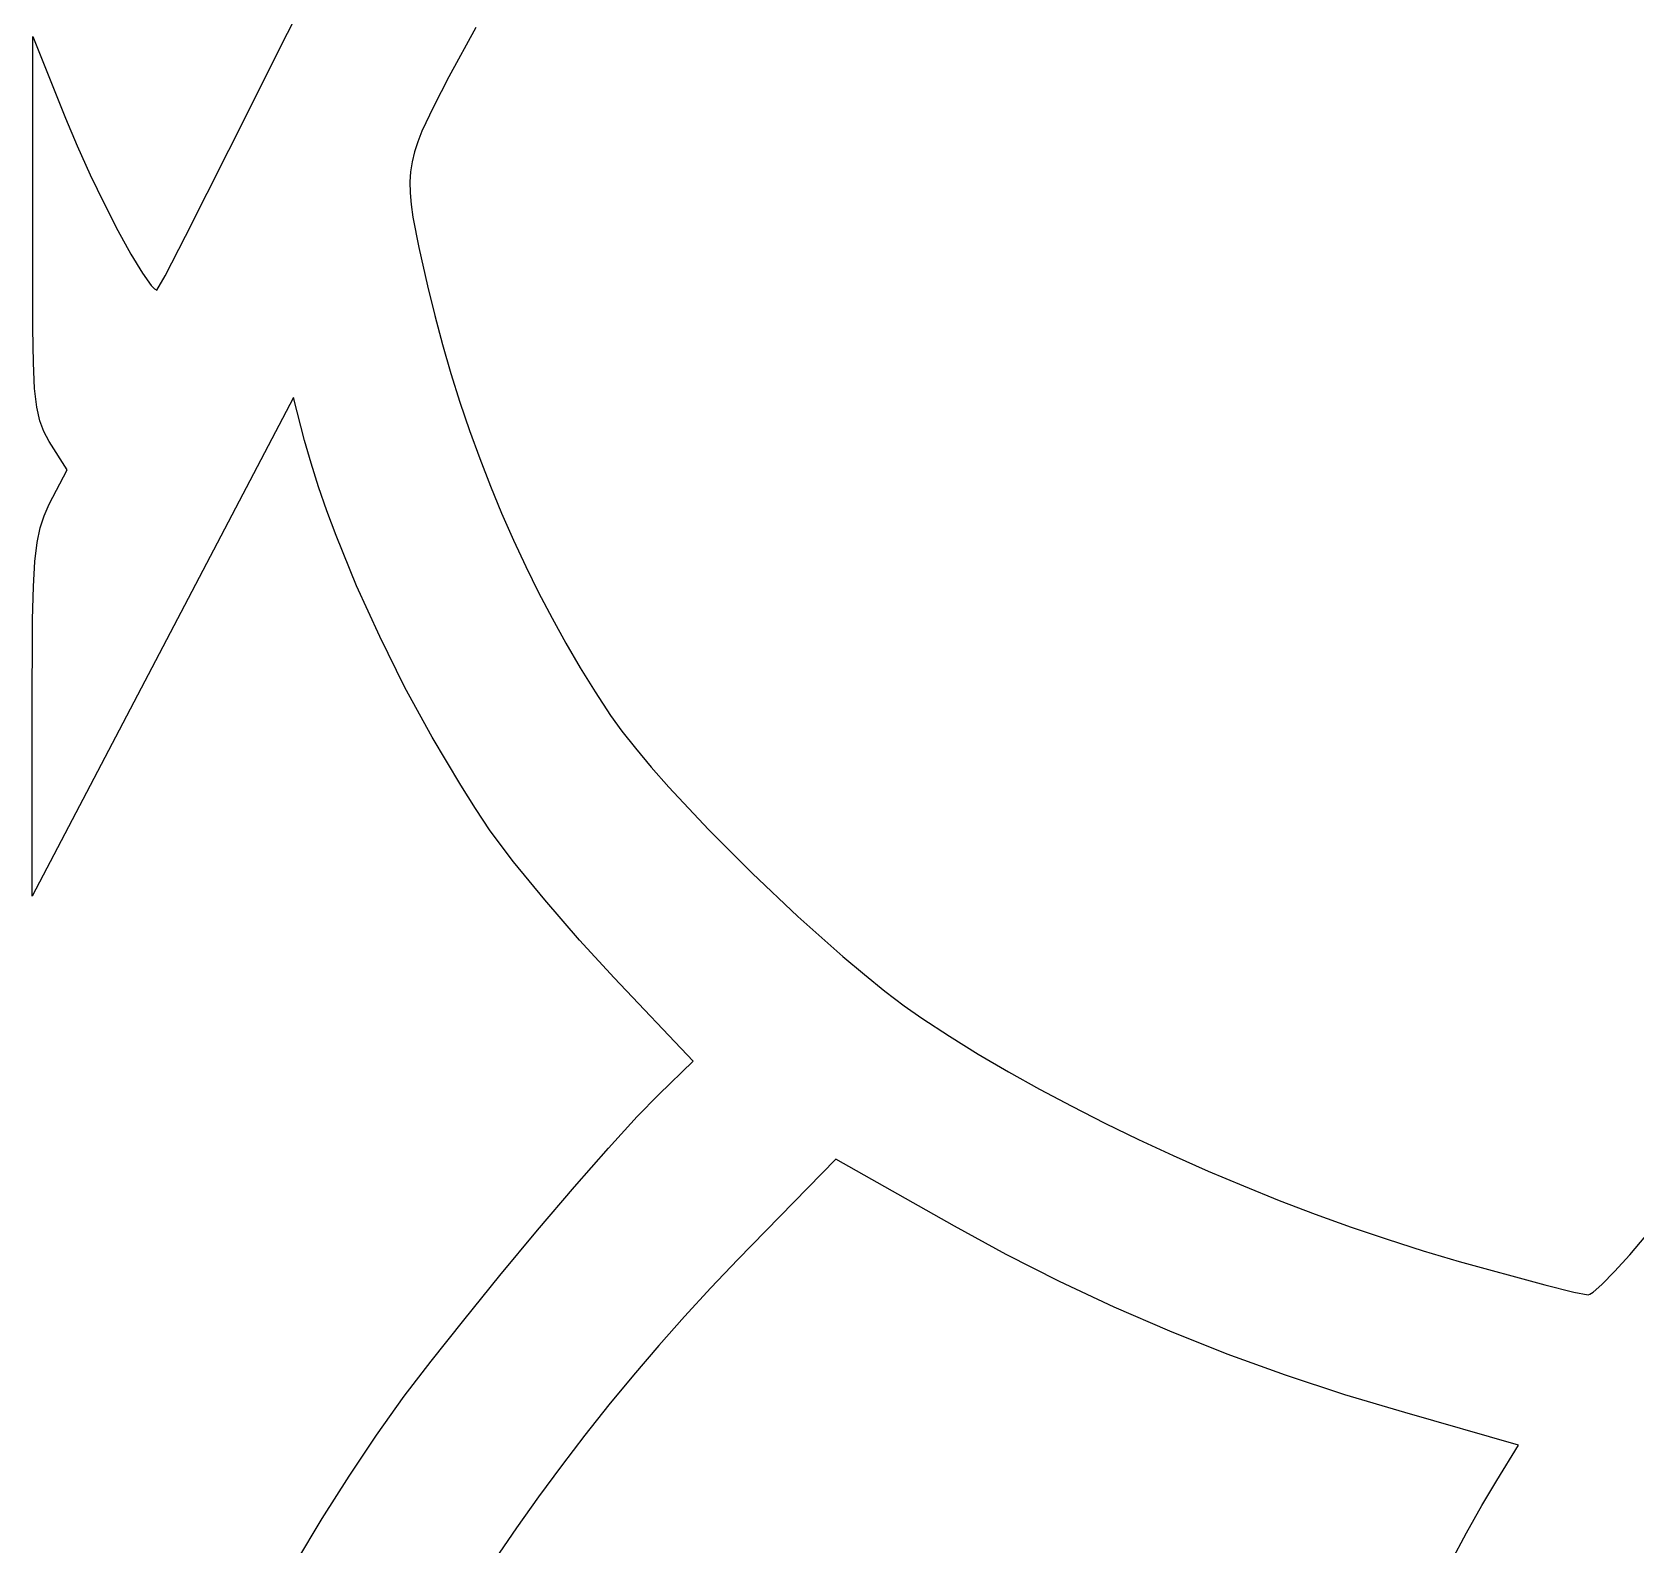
# Model space of a CAD drawing. Extents: x 0 to 2298, y -1901 to 396.
# Drawn here: x 26.5 to 440.3, y -342.6 to 47.8 of the extents above; entities that cross this region are included whole.
import ezdxf

# ---------------------------------------------------------------- set-up
doc = ezdxf.new("R2010")
doc.units = 0

msp = doc.modelspace()

# ---------------------------------------------------------------- linework, layer by layer
at = {"layer": 'Layer 1'}
for p, q in [((90.837327, 44.534785), (98.580953, 59.621469)), ((26.679696, -1.906016), (26.679696, 46.676084)), ((26.679696, 46.676084), (35.109466, 25.601684)), ((140.930842, 49.003638), (134.0446, 36.24766)), ((82.804166, 28.485584), (90.837327, 44.534785)), ((134.0446, 36.24766), (130.021218, 28.526741)), ((35.109466, 25.601684), (38.05789, 18.472589)), ((66.055556, -4.873016), (82.804166, 28.485584)), ((130.021218, 28.526741), (127.063692, 22.272015)), ((127.063692, 22.272015), (125.966753, 19.50925)), ((38.05789, 18.472589), (41.435254, 10.99515)), ((125.11483, 16.890764), (124.500775, 14.342468)), ((125.966753, 19.50925), (125.11483, 16.890764)), ((124.500775, 14.342468), (124.117438, 11.790273)), ((41.435254, 10.99515), (45.025788, 3.569709)), ((124.117438, 11.790273), (123.95767, 9.160087)), ((123.95767, 9.160087), (124.014322, 6.377823)), ((124.014322, 6.377823), (124.280245, 3.36939)), ((45.025788, 3.569709), (48.613722, -3.403391)), ((124.280245, 3.36939), (124.748289, 0.060699)), ((124.748289, 0.060699), (126.262146, -7.753816)), ((26.651965, -28.671916), (26.679696, -1.906016)), ((48.613722, -3.403391), (51.983287, -9.523806)), ((60.780029, -15.032425), (66.055556, -4.873016)), ((126.262146, -7.753816), (128.4987, -17.65844)), ((51.983287, -9.523806), (54.918712, -14.391194)), ((54.918712, -14.391194), (57.204228, -17.605212)), ((58.624066, -18.765516), (60.780029, -15.032425)), ((57.204228, -17.605212), (58.035843, -18.467099)), ((58.035843, -18.467099), (58.624066, -18.765516)), ((128.4987, -17.65844), (130.364918, -25.277279)), ((26.804477, -37.57049), (26.651965, -28.671916)), ((130.364918, -25.277279), (132.385164, -32.824304)), ((132.385164, -32.824304), (134.55749, -40.295291)), ((27.123366, -44.165784), (26.804477, -37.57049)), ((134.55749, -40.295291), (136.879946, -47.686015)), ((27.650226, -48.972525), (27.123366, -44.165784)), ((28.426652, -52.505442), (27.650226, -48.972525)), ((93.895956, -46.495146), (77.036456, -78.661346)), ((96.779826, -57.586946), (93.895956, -46.495146)), ((136.879946, -47.686015), (139.350582, -54.992252)), ((29.494237, -55.279263), (28.426652, -52.505442)), ((30.894576, -57.808716), (29.494237, -55.279263)), ((35.553136, -65.129306), (30.894576, -57.808716)), ((98.480484, -63.468124), (96.779826, -57.586946)), ((139.350582, -54.992252), (141.967447, -62.209776)), ((30.894576, -74.002746), (35.553136, -65.129306)), ((100.412836, -69.53029), (98.480484, -63.468124)), ((141.967447, -62.209776), (144.728593, -69.334364)), ((102.564207, -75.746474), (100.412836, -69.53029)), ((144.728593, -69.334364), (147.632069, -76.36179)), ((29.557494, -76.99449), (30.894576, -74.002746)), ((28.516771, -80.134419), (29.557494, -76.99449)), ((104.921924, -82.089705), (102.564207, -75.746474)), ((147.632069, -76.36179), (150.675926, -83.28783)), ((27.736013, -83.903465), (28.516771, -80.134419)), ((77.036456, -78.661346), (43.317356, -142.993746)), ((110.205704, -95.049428), (104.921924, -82.089705)), ((27.178823, -88.782559), (27.736013, -83.903465)), ((150.675926, -83.28783), (153.858213, -90.10826)), ((26.808807, -95.252632), (27.178823, -88.782559)), ((153.858213, -90.10826), (157.176982, -96.818855)), ((116.162789, -108.193696), (110.205704, -95.049428)), ((26.589571, -103.794616), (26.808807, -95.252632)), ((157.176982, -96.818855), (160.630282, -103.41539)), ((160.630282, -103.41539), (164.216164, -109.893641)), ((26.457856, -129.018046), (26.589571, -103.794616)), ((122.69179, -121.306745), (116.162789, -108.193696)), ((164.216164, -109.893641), (167.932677, -116.249382)), ((167.932677, -116.249382), (171.777872, -122.47839)), ((129.691321, -134.172812), (122.69179, -121.306745)), ((171.777872, -122.47839), (175.7498, -128.57644)), ((26.457856, -175.159946), (26.457856, -129.018046)), ((175.7498, -128.57644), (178.628199, -132.572948)), ((137.059996, -146.576133), (129.691321, -134.172812)), ((178.628199, -132.572948), (182.139285, -137.026996)), ((182.139285, -137.026996), (186.208644, -141.865792)), ((43.317356, -142.993746), (26.457856, -175.159946)), ((186.208644, -141.865792), (190.761861, -147.016548)), ((140.851078, -152.536838), (137.059996, -146.576133)), ((190.761861, -147.016548), (201.02221, -157.962774)), ((144.696426, -158.300946), (140.851078, -152.536838)), ((150.717198, -166.28708), (144.696426, -158.300946)), ((201.02221, -157.962774), (212.325013, -169.283352)), ((158.755301, -176.103346), (150.717198, -166.28708)), ((212.325013, -169.283352), (224.074951, -180.395961)), ((167.750067, -186.501912), (158.755301, -176.103346)), ((224.074951, -180.395961), (235.676708, -190.718276)), ((176.640826, -196.234946), (167.750067, -186.501912)), ((235.676708, -190.718276), (241.235981, -195.401098)), ((197.049726, -217.753046), (176.640826, -196.234946)), ((241.235981, -195.401098), (246.534963, -199.667977)), ((246.534963, -199.667977), (251.499242, -203.446121)), ((251.499242, -203.446121), (256.0544, -206.66274)), ((256.0544, -206.66274), (263.177955, -211.308671)), ((263.177955, -211.308671), (270.637513, -215.920484)), ((188.176286, -226.404646), (197.049726, -217.753046)), ((270.637513, -215.920484), (278.40513, -220.484853)), ((278.40513, -220.484853), (286.452861, -224.988457)), ((182.634257, -232.052363), (188.176286, -226.404646)), ((286.452861, -224.988457), (294.75276, -229.417972)), ((294.75276, -229.417972), (303.276881, -233.760075)), ((175.202302, -240.224329), (182.634257, -232.052363)), ((303.276881, -233.760075), (311.997281, -238.001443)), ((311.997281, -238.001443), (320.886013, -242.128752)), ((166.444538, -250.242037), (175.202302, -240.224329)), ((233.86992, -243.04296), (208.58062, -268.99776)), ((264.48332, -260.34616), (233.86992, -243.04296)), ((320.886013, -242.128752), (329.915131, -246.12868)), ((329.915131, -246.12868), (339.056692, -249.987903)), ((156.925086, -261.426984), (166.444538, -250.242037)), ((339.056692, -249.987903), (348.282749, -253.693098)), ((348.282749, -253.693098), (357.565358, -257.230942)), ((438.736833, -267.723103), (448.379762, -256.319345)), ((277.830712, -267.66457), (264.48332, -260.34616)), ((357.565358, -257.230942), (366.876572, -260.588111)), ((366.876572, -260.588111), (376.188448, -263.751282)), ((147.208065, -273.100663), (156.925086, -261.426984)), ((376.188448, -263.751282), (385.473039, -266.707133)), ((208.58062, -268.99776), (201.624851, -276.28933)), ((291.568058, -274.637233), (277.830712, -267.66457)), ((385.473039, -266.707133), (394.7024, -269.44234)), ((434.786249, -272.096567), (438.736833, -267.723103)), ((137.857595, -284.584569), (147.208065, -273.100663)), ((394.7024, -269.44234), (416.83055, -275.5151)), ((431.589562, -275.38338), (434.786249, -272.096567)), ((201.624851, -276.28933), (194.817301, -283.687566)), ((305.669359, -281.251151), (291.568058, -274.637233)), ((416.83055, -275.5151), (424.338303, -277.397237)), ((429.276751, -277.432764), (431.589562, -275.38338)), ((320.10862, -287.493323), (305.669359, -281.251151)), ((424.338303, -277.397237), (427.9778, -278.09394)), ((427.9778, -278.09394), (428.49242, -277.946302)), ((428.49242, -277.946302), (429.276751, -277.432764)), ((129.437796, -295.200199), (137.857595, -284.584569)), ((194.817301, -283.687566), (188.15931, -291.18995)), ((334.859843, -293.350749), (320.10862, -287.493323)), ((188.15931, -291.18995), (181.652219, -298.793964)), ((349.897033, -298.81043), (334.859843, -293.350749)), ((122.512786, -304.269046), (129.437796, -295.200199)), ((181.652219, -298.793964), (175.297368, -306.497089)), ((365.19419, -303.859367), (349.897033, -298.81043)), ((115.325748, -314.332527), (122.512786, -304.269046)), ((380.72532, -308.48456), (365.19419, -303.859367)), ((175.297368, -306.497089), (169.096099, -314.296808)), ((410.00772, -316.91433), (380.72532, -308.48456)), ((108.253746, -324.860701), (115.325748, -314.332527)), ((169.096099, -314.296808), (163.04975, -322.190602)), ((404.46182, -326.00961), (410.00772, -316.91433)), ((163.04975, -322.190602), (157.159664, -330.175952)), ((101.318226, -335.808722), (108.253746, -324.860701)), ((400.610953, -332.451322), (404.46182, -326.00961)), ((157.159664, -330.175952), (151.42718, -338.250341)), ((396.646023, -339.505248), (400.610953, -332.451322)), ((94.540634, -347.131746), (101.318226, -335.808722)), ((151.42718, -338.250341), (145.853639, -346.41125)), ((392.593354, -347.107696), (396.646023, -339.505248))]:
    msp.add_line(p, q, dxfattribs=at)

doc.saveas('drawing.dxf')
